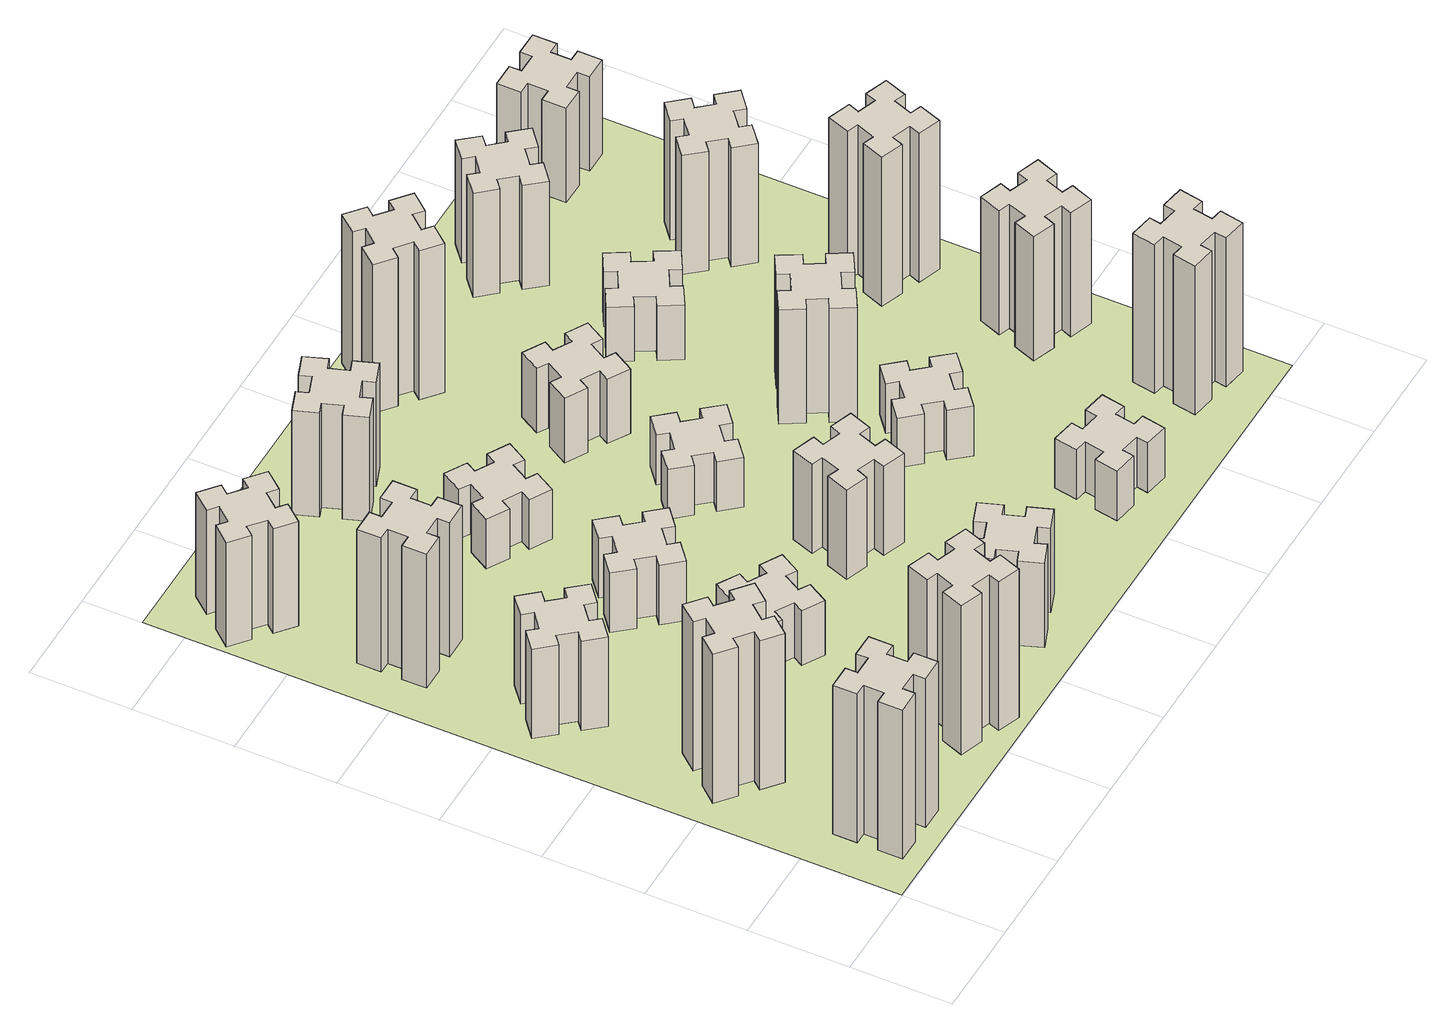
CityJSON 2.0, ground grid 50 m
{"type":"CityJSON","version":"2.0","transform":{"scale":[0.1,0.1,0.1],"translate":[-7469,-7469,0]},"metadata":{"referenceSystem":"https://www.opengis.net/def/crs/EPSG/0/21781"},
"CityObjects":{
"building1":{"type":"Building","attributes":{"class":"1000","function":"1000","usage":"1000","yearOfConstruction":2016,"roofType":"1000","measuredHeight":90,"storeysAboveGround":30,"storeysBelowGround":0},"geometry":[{"type":"Solid","lod":"1","boundaries":[[[[0,1,2,3,4,5,6,7,8,9,10,11,12,13,14,15,16,17,18,19]],[[17,16,20,21]],[[16,15,22,20]],[[15,14,23,22]],[[14,13,24,23]],[[13,12,25,24]],[[12,11,26,25]],[[11,10,27,26]],[[10,9,28,27]],[[9,8,29,28]],[[8,7,30,29]],[[7,6,31,30]],[[6,5,32,31]],[[5,4,33,32]],[[4,3,34,33]],[[3,2,35,34]],[[2,1,36,35]],[[1,0,37,36]],[[0,19,38,37]],[[19,18,39,38]],[[18,17,21,39]],[[24,25,26,27,28,29,30,31,32,33,34,35,36,37,38,39,21,20,22,23]]]]}]},
"building2":{"type":"Building","attributes":{"class":"1000","function":"1000","usage":"1000","yearOfConstruction":2016,"roofType":"1000","measuredHeight":90,"storeysAboveGround":30,"storeysBelowGround":0},"geometry":[{"type":"Solid","lod":"1","boundaries":[[[[40,41,42,43,44,45,46,47,48,49,50,51,52,53,54,55,56,57,58,59]],[[57,56,60,61]],[[56,55,62,60]],[[55,54,63,62]],[[54,53,64,63]],[[53,52,65,64]],[[52,51,66,65]],[[51,50,67,66]],[[50,49,68,67]],[[49,48,69,68]],[[48,47,70,69]],[[47,46,71,70]],[[46,45,72,71]],[[45,44,73,72]],[[44,43,74,73]],[[43,42,75,74]],[[42,41,76,75]],[[41,40,77,76]],[[40,59,78,77]],[[59,58,79,78]],[[58,57,61,79]],[[64,65,66,67,68,69,70,71,72,73,74,75,76,77,78,79,61,60,62,63]]]]}]},
"building3":{"type":"Building","attributes":{"class":"1000","function":"1000","usage":"1000","yearOfConstruction":2016,"roofType":"1000","measuredHeight":54,"storeysAboveGround":30,"storeysBelowGround":0},"geometry":[{"type":"Solid","lod":"1","boundaries":[[[[80,81,82,83,84,85,86,87,88,89,90,91,92,93,94,95,96,97,98,99]],[[97,96,100,101]],[[96,95,102,100]],[[95,94,103,102]],[[94,93,104,103]],[[93,92,105,104]],[[92,91,106,105]],[[91,90,107,106]],[[90,89,108,107]],[[89,88,109,108]],[[88,87,110,109]],[[87,86,111,110]],[[86,85,112,111]],[[85,84,113,112]],[[84,83,114,113]],[[83,82,115,114]],[[82,81,116,115]],[[81,80,117,116]],[[80,99,118,117]],[[99,98,119,118]],[[98,97,101,119]],[[104,105,106,107,108,109,110,111,112,113,114,115,116,117,118,119,101,100,102,103]]]]}]},
"building4":{"type":"Building","attributes":{"class":"1000","function":"1000","usage":"1000","yearOfConstruction":2016,"roofType":"1000","measuredHeight":81,"storeysAboveGround":30,"storeysBelowGround":0},"geometry":[{"type":"Solid","lod":"1","boundaries":[[[[120,121,122,123,124,125,126,127,128,129,130,131,132,133,134,135,136,137,138,139]],[[137,136,140,141]],[[136,135,142,140]],[[135,134,143,142]],[[134,133,144,143]],[[133,132,145,144]],[[132,131,146,145]],[[131,130,147,146]],[[130,129,148,147]],[[129,128,149,148]],[[128,127,150,149]],[[127,126,151,150]],[[126,125,152,151]],[[125,124,153,152]],[[124,123,154,153]],[[123,122,155,154]],[[122,121,156,155]],[[121,120,157,156]],[[120,139,158,157]],[[139,138,159,158]],[[138,137,141,159]],[[144,145,146,147,148,149,150,151,152,153,154,155,156,157,158,159,141,140,142,143]]]]}]},
"building5":{"type":"Building","attributes":{"class":"1000","function":"1000","usage":"1000","yearOfConstruction":2016,"roofType":"1000","measuredHeight":90,"storeysAboveGround":30,"storeysBelowGround":0},"geometry":[{"type":"Solid","lod":"1","boundaries":[[[[160,161,162,163,164,165,166,167,168,169,170,171,172,173,174,175,176,177,178,179]],[[177,176,180,181]],[[176,175,182,180]],[[175,174,183,182]],[[174,173,184,183]],[[173,172,185,184]],[[172,171,186,185]],[[171,170,187,186]],[[170,169,188,187]],[[169,168,189,188]],[[168,167,190,189]],[[167,166,191,190]],[[166,165,192,191]],[[165,164,193,192]],[[164,163,194,193]],[[163,162,195,194]],[[162,161,196,195]],[[161,160,197,196]],[[160,179,198,197]],[[179,178,199,198]],[[178,177,181,199]],[[184,185,186,187,188,189,190,191,192,193,194,195,196,197,198,199,181,180,182,183]]]]}]},
"building6":{"type":"Building","attributes":{"class":"1000","function":"1000","usage":"1000","yearOfConstruction":2016,"roofType":"1000","measuredHeight":63,"storeysAboveGround":30,"storeysBelowGround":0},"geometry":[{"type":"Solid","lod":"1","boundaries":[[[[200,201,202,203,204,205,206,207,208,209,210,211,212,213,214,215,216,217,218,219]],[[217,216,220,221]],[[216,215,222,220]],[[215,214,223,222]],[[214,213,224,223]],[[213,212,225,224]],[[212,211,226,225]],[[211,210,227,226]],[[210,209,228,227]],[[209,208,229,228]],[[208,207,230,229]],[[207,206,231,230]],[[206,205,232,231]],[[205,204,233,232]],[[204,203,234,233]],[[203,202,235,234]],[[202,201,236,235]],[[201,200,237,236]],[[200,219,238,237]],[[219,218,239,238]],[[218,217,221,239]],[[224,225,226,227,228,229,230,231,232,233,234,235,236,237,238,239,221,220,222,223]]]]}]},
"building7":{"type":"Building","attributes":{"class":"1000","function":"1000","usage":"1000","yearOfConstruction":2016,"roofType":"1000","measuredHeight":33,"storeysAboveGround":30,"storeysBelowGround":0},"geometry":[{"type":"Solid","lod":"1","boundaries":[[[[240,241,242,243,244,245,246,247,248,249,250,251,252,253,254,255,256,257,258,259]],[[257,256,260,261]],[[256,255,262,260]],[[255,254,263,262]],[[254,253,264,263]],[[253,252,265,264]],[[252,251,266,265]],[[251,250,267,266]],[[250,249,268,267]],[[249,248,269,268]],[[248,247,270,269]],[[247,246,271,270]],[[246,245,272,271]],[[245,244,273,272]],[[244,243,274,273]],[[243,242,275,274]],[[242,241,276,275]],[[241,240,277,276]],[[240,259,278,277]],[[259,258,279,278]],[[258,257,261,279]],[[264,265,266,267,268,269,270,271,272,273,274,275,276,277,278,279,261,260,262,263]]]]}]},
"building8":{"type":"Building","attributes":{"class":"1000","function":"1000","usage":"1000","yearOfConstruction":2016,"roofType":"1000","measuredHeight":36,"storeysAboveGround":30,"storeysBelowGround":0},"geometry":[{"type":"Solid","lod":"1","boundaries":[[[[280,281,282,283,284,285,286,287,288,289,290,291,292,293,294,295,296,297,298,299]],[[297,296,300,301]],[[296,295,302,300]],[[295,294,303,302]],[[294,293,304,303]],[[293,292,305,304]],[[292,291,306,305]],[[291,290,307,306]],[[290,289,308,307]],[[289,288,309,308]],[[288,287,310,309]],[[287,286,311,310]],[[286,285,312,311]],[[285,284,313,312]],[[284,283,314,313]],[[283,282,315,314]],[[282,281,316,315]],[[281,280,317,316]],[[280,299,318,317]],[[299,298,319,318]],[[298,297,301,319]],[[304,305,306,307,308,309,310,311,312,313,314,315,316,317,318,319,301,300,302,303]]]]}]},
"building9":{"type":"Building","attributes":{"class":"1000","function":"1000","usage":"1000","yearOfConstruction":2016,"roofType":"1000","measuredHeight":51,"storeysAboveGround":30,"storeysBelowGround":0},"geometry":[{"type":"Solid","lod":"1","boundaries":[[[[320,321,322,323,324,325,326,327,328,329,330,331,332,333,334,335,336,337,338,339]],[[337,336,340,341]],[[336,335,342,340]],[[335,334,343,342]],[[334,333,344,343]],[[333,332,345,344]],[[332,331,346,345]],[[331,330,347,346]],[[330,329,348,347]],[[329,328,349,348]],[[328,327,350,349]],[[327,326,351,350]],[[326,325,352,351]],[[325,324,353,352]],[[324,323,354,353]],[[323,322,355,354]],[[322,321,356,355]],[[321,320,357,356]],[[320,339,358,357]],[[339,338,359,358]],[[338,337,341,359]],[[344,345,346,347,348,349,350,351,352,353,354,355,356,357,358,359,341,340,342,343]]]]}]},
"building10":{"type":"Building","attributes":{"class":"1000","function":"1000","usage":"1000","yearOfConstruction":2016,"roofType":"1000","measuredHeight":30,"storeysAboveGround":30,"storeysBelowGround":0},"geometry":[{"type":"Solid","lod":"1","boundaries":[[[[360,361,362,363,364,365,366,367,368,369,370,371,372,373,374,375,376,377,378,379]],[[377,376,380,381]],[[376,375,382,380]],[[375,374,383,382]],[[374,373,384,383]],[[373,372,385,384]],[[372,371,386,385]],[[371,370,387,386]],[[370,369,388,387]],[[369,368,389,388]],[[368,367,390,389]],[[367,366,391,390]],[[366,365,392,391]],[[365,364,393,392]],[[364,363,394,393]],[[363,362,395,394]],[[362,361,396,395]],[[361,360,397,396]],[[360,379,398,397]],[[379,378,399,398]],[[378,377,381,399]],[[384,385,386,387,388,389,390,391,392,393,394,395,396,397,398,399,381,380,382,383]]]]}]},
"building11":{"type":"Building","attributes":{"class":"1000","function":"1000","usage":"1000","yearOfConstruction":2016,"roofType":"1000","measuredHeight":63,"storeysAboveGround":30,"storeysBelowGround":0},"geometry":[{"type":"Solid","lod":"1","boundaries":[[[[400,401,402,403,404,405,406,407,408,409,410,411,412,413,414,415,416,417,418,419]],[[417,416,420,421]],[[416,415,422,420]],[[415,414,423,422]],[[414,413,424,423]],[[413,412,425,424]],[[412,411,426,425]],[[411,410,427,426]],[[410,409,428,427]],[[409,408,429,428]],[[408,407,430,429]],[[407,406,431,430]],[[406,405,432,431]],[[405,404,433,432]],[[404,403,434,433]],[[403,402,435,434]],[[402,401,436,435]],[[401,400,437,436]],[[400,419,438,437]],[[419,418,439,438]],[[418,417,421,439]],[[424,425,426,427,428,429,430,431,432,433,434,435,436,437,438,439,421,420,422,423]]]]}]},
"building12":{"type":"Building","attributes":{"class":"1000","function":"1000","usage":"1000","yearOfConstruction":2016,"roofType":"1000","measuredHeight":54,"storeysAboveGround":30,"storeysBelowGround":0},"geometry":[{"type":"Solid","lod":"1","boundaries":[[[[440,441,442,443,444,445,446,447,448,449,450,451,452,453,454,455,456,457,458,459]],[[457,456,460,461]],[[456,455,462,460]],[[455,454,463,462]],[[454,453,464,463]],[[453,452,465,464]],[[452,451,466,465]],[[451,450,467,466]],[[450,449,468,467]],[[449,448,469,468]],[[448,447,470,469]],[[447,446,471,470]],[[446,445,472,471]],[[445,444,473,472]],[[444,443,474,473]],[[443,442,475,474]],[[442,441,476,475]],[[441,440,477,476]],[[440,459,478,477]],[[459,458,479,478]],[[458,457,461,479]],[[464,465,466,467,468,469,470,471,472,473,474,475,476,477,478,479,461,460,462,463]]]]}]},
"building13":{"type":"Building","attributes":{"class":"1000","function":"1000","usage":"1000","yearOfConstruction":2016,"roofType":"1000","measuredHeight":30,"storeysAboveGround":30,"storeysBelowGround":0},"geometry":[{"type":"Solid","lod":"1","boundaries":[[[[480,481,482,483,484,485,486,487,488,489,490,491,492,493,494,495,496,497,498,499]],[[497,496,500,501]],[[496,495,502,500]],[[495,494,503,502]],[[494,493,504,503]],[[493,492,505,504]],[[492,491,506,505]],[[491,490,507,506]],[[490,489,508,507]],[[489,488,509,508]],[[488,487,510,509]],[[487,486,511,510]],[[486,485,512,511]],[[485,484,513,512]],[[484,483,514,513]],[[483,482,515,514]],[[482,481,516,515]],[[481,480,517,516]],[[480,499,518,517]],[[499,498,519,518]],[[498,497,501,519]],[[504,505,506,507,508,509,510,511,512,513,514,515,516,517,518,519,501,500,502,503]]]]}]},
"building14":{"type":"Building","attributes":{"class":"1000","function":"1000","usage":"1000","yearOfConstruction":2016,"roofType":"1000","measuredHeight":39,"storeysAboveGround":30,"storeysBelowGround":0},"geometry":[{"type":"Solid","lod":"1","boundaries":[[[[520,521,522,523,524,525,526,527,528,529,530,531,532,533,534,535,536,537,538,539]],[[537,536,540,541]],[[536,535,542,540]],[[535,534,543,542]],[[534,533,544,543]],[[533,532,545,544]],[[532,531,546,545]],[[531,530,547,546]],[[530,529,548,547]],[[529,528,549,548]],[[528,527,550,549]],[[527,526,551,550]],[[526,525,552,551]],[[525,524,553,552]],[[524,523,554,553]],[[523,522,555,554]],[[522,521,556,555]],[[521,520,557,556]],[[520,539,558,557]],[[539,538,559,558]],[[538,537,541,559]],[[544,545,546,547,548,549,550,551,552,553,554,555,556,557,558,559,541,540,542,543]]]]}]},
"building15":{"type":"Building","attributes":{"class":"1000","function":"1000","usage":"1000","yearOfConstruction":2016,"roofType":"1000","measuredHeight":30,"storeysAboveGround":30,"storeysBelowGround":0},"geometry":[{"type":"Solid","lod":"1","boundaries":[[[[560,561,562,563,564,565,566,567,568,569,570,571,572,573,574,575,576,577,578,579]],[[577,576,580,581]],[[576,575,582,580]],[[575,574,583,582]],[[574,573,584,583]],[[573,572,585,584]],[[572,571,586,585]],[[571,570,587,586]],[[570,569,588,587]],[[569,568,589,588]],[[568,567,590,589]],[[567,566,591,590]],[[566,565,592,591]],[[565,564,593,592]],[[564,563,594,593]],[[563,562,595,594]],[[562,561,596,595]],[[561,560,597,596]],[[560,579,598,597]],[[579,578,599,598]],[[578,577,581,599]],[[584,585,586,587,588,589,590,591,592,593,594,595,596,597,598,599,581,580,582,583]]]]}]},
"building16":{"type":"Building","attributes":{"class":"1000","function":"1000","usage":"1000","yearOfConstruction":2016,"roofType":"1000","measuredHeight":90,"storeysAboveGround":30,"storeysBelowGround":0},"geometry":[{"type":"Solid","lod":"1","boundaries":[[[[600,601,602,603,604,605,606,607,608,609,610,611,612,613,614,615,616,617,618,619]],[[617,616,620,621]],[[616,615,622,620]],[[615,614,623,622]],[[614,613,624,623]],[[613,612,625,624]],[[612,611,626,625]],[[611,610,627,626]],[[610,609,628,627]],[[609,608,629,628]],[[608,607,630,629]],[[607,606,631,630]],[[606,605,632,631]],[[605,604,633,632]],[[604,603,634,633]],[[603,602,635,634]],[[602,601,636,635]],[[601,600,637,636]],[[600,619,638,637]],[[619,618,639,638]],[[618,617,621,639]],[[624,625,626,627,628,629,630,631,632,633,634,635,636,637,638,639,621,620,622,623]]]]}]},
"building17":{"type":"Building","attributes":{"class":"1000","function":"1000","usage":"1000","yearOfConstruction":2016,"roofType":"1000","measuredHeight":30,"storeysAboveGround":30,"storeysBelowGround":0},"geometry":[{"type":"Solid","lod":"1","boundaries":[[[[640,641,642,643,644,645,646,647,648,649,650,651,652,653,654,655,656,657,658,659]],[[657,656,660,661]],[[656,655,662,660]],[[655,654,663,662]],[[654,653,664,663]],[[653,652,665,664]],[[652,651,666,665]],[[651,650,667,666]],[[650,649,668,667]],[[649,648,669,668]],[[648,647,670,669]],[[647,646,671,670]],[[646,645,672,671]],[[645,644,673,672]],[[644,643,674,673]],[[643,642,675,674]],[[642,641,676,675]],[[641,640,677,676]],[[640,659,678,677]],[[659,658,679,678]],[[658,657,661,679]],[[664,665,666,667,668,669,670,671,672,673,674,675,676,677,678,679,661,660,662,663]]]]}]},
"building18":{"type":"Building","attributes":{"class":"1000","function":"1000","usage":"1000","yearOfConstruction":2016,"roofType":"1000","measuredHeight":69,"storeysAboveGround":30,"storeysBelowGround":0},"geometry":[{"type":"Solid","lod":"1","boundaries":[[[[680,681,682,683,684,685,686,687,688,689,690,691,692,693,694,695,696,697,698,699]],[[697,696,700,701]],[[696,695,702,700]],[[695,694,703,702]],[[694,693,704,703]],[[693,692,705,704]],[[692,691,706,705]],[[691,690,707,706]],[[690,689,708,707]],[[689,688,709,708]],[[688,687,710,709]],[[687,686,711,710]],[[686,685,712,711]],[[685,684,713,712]],[[684,683,714,713]],[[683,682,715,714]],[[682,681,716,715]],[[681,680,717,716]],[[680,699,718,717]],[[699,698,719,718]],[[698,697,701,719]],[[704,705,706,707,708,709,710,711,712,713,714,715,716,717,718,719,701,700,702,703]]]]}]},
"building19":{"type":"Building","attributes":{"class":"1000","function":"1000","usage":"1000","yearOfConstruction":2016,"roofType":"1000","measuredHeight":33,"storeysAboveGround":30,"storeysBelowGround":0},"geometry":[{"type":"Solid","lod":"1","boundaries":[[[[720,721,722,723,724,725,726,727,728,729,730,731,732,733,734,735,736,737,738,739]],[[737,736,740,741]],[[736,735,742,740]],[[735,734,743,742]],[[734,733,744,743]],[[733,732,745,744]],[[732,731,746,745]],[[731,730,747,746]],[[730,729,748,747]],[[729,728,749,748]],[[728,727,750,749]],[[727,726,751,750]],[[726,725,752,751]],[[725,724,753,752]],[[724,723,754,753]],[[723,722,755,754]],[[722,721,756,755]],[[721,720,757,756]],[[720,739,758,757]],[[739,738,759,758]],[[738,737,741,759]],[[744,745,746,747,748,749,750,751,752,753,754,755,756,757,758,759,741,740,742,743]]]]}]},
"building20":{"type":"Building","attributes":{"class":"1000","function":"1000","usage":"1000","yearOfConstruction":2016,"roofType":"1000","measuredHeight":90,"storeysAboveGround":30,"storeysBelowGround":0},"geometry":[{"type":"Solid","lod":"1","boundaries":[[[[760,761,762,763,764,765,766,767,768,769,770,771,772,773,774,775,776,777,778,779]],[[777,776,780,781]],[[776,775,782,780]],[[775,774,783,782]],[[774,773,784,783]],[[773,772,785,784]],[[772,771,786,785]],[[771,770,787,786]],[[770,769,788,787]],[[769,768,789,788]],[[768,767,790,789]],[[767,766,791,790]],[[766,765,792,791]],[[765,764,793,792]],[[764,763,794,793]],[[763,762,795,794]],[[762,761,796,795]],[[761,760,797,796]],[[760,779,798,797]],[[779,778,799,798]],[[778,777,781,799]],[[784,785,786,787,788,789,790,791,792,793,794,795,796,797,798,799,781,780,782,783]]]]}]},
"building21":{"type":"Building","attributes":{"class":"1000","function":"1000","usage":"1000","yearOfConstruction":2016,"roofType":"1000","measuredHeight":63,"storeysAboveGround":30,"storeysBelowGround":0},"geometry":[{"type":"Solid","lod":"1","boundaries":[[[[800,801,802,803,804,805,806,807,808,809,810,811,812,813,814,815,816,817,818,819]],[[817,816,820,821]],[[816,815,822,820]],[[815,814,823,822]],[[814,813,824,823]],[[813,812,825,824]],[[812,811,826,825]],[[811,810,827,826]],[[810,809,828,827]],[[809,808,829,828]],[[808,807,830,829]],[[807,806,831,830]],[[806,805,832,831]],[[805,804,833,832]],[[804,803,834,833]],[[803,802,835,834]],[[802,801,836,835]],[[801,800,837,836]],[[800,819,838,837]],[[819,818,839,838]],[[818,817,821,839]],[[824,825,826,827,828,829,830,831,832,833,834,835,836,837,838,839,821,820,822,823]]]]}]},
"building22":{"type":"Building","attributes":{"class":"1000","function":"1000","usage":"1000","yearOfConstruction":2016,"roofType":"1000","measuredHeight":75,"storeysAboveGround":30,"storeysBelowGround":0},"geometry":[{"type":"Solid","lod":"1","boundaries":[[[[840,841,842,843,844,845,846,847,848,849,850,851,852,853,854,855,856,857,858,859]],[[857,856,860,861]],[[856,855,862,860]],[[855,854,863,862]],[[854,853,864,863]],[[853,852,865,864]],[[852,851,866,865]],[[851,850,867,866]],[[850,849,868,867]],[[849,848,869,868]],[[848,847,870,869]],[[847,846,871,870]],[[846,845,872,871]],[[845,844,873,872]],[[844,843,874,873]],[[843,842,875,874]],[[842,841,876,875]],[[841,840,877,876]],[[840,859,878,877]],[[859,858,879,878]],[[858,857,861,879]],[[864,865,866,867,868,869,870,871,872,873,874,875,876,877,878,879,861,860,862,863]]]]}]},
"building23":{"type":"Building","attributes":{"class":"1000","function":"1000","usage":"1000","yearOfConstruction":2016,"roofType":"1000","measuredHeight":90,"storeysAboveGround":30,"storeysBelowGround":0},"geometry":[{"type":"Solid","lod":"1","boundaries":[[[[880,881,882,883,884,885,886,887,888,889,890,891,892,893,894,895,896,897,898,899]],[[897,896,900,901]],[[896,895,902,900]],[[895,894,903,902]],[[894,893,904,903]],[[893,892,905,904]],[[892,891,906,905]],[[891,890,907,906]],[[890,889,908,907]],[[889,888,909,908]],[[888,887,910,909]],[[887,886,911,910]],[[886,885,912,911]],[[885,884,913,912]],[[884,883,914,913]],[[883,882,915,914]],[[882,881,916,915]],[[881,880,917,916]],[[880,899,918,917]],[[899,898,919,918]],[[898,897,901,919]],[[904,905,906,907,908,909,910,911,912,913,914,915,916,917,918,919,901,900,902,903]]]]}]},
"building24":{"type":"Building","attributes":{"class":"1000","function":"1000","usage":"1000","yearOfConstruction":2016,"roofType":"1000","measuredHeight":72,"storeysAboveGround":30,"storeysBelowGround":0},"geometry":[{"type":"Solid","lod":"1","boundaries":[[[[920,921,922,923,924,925,926,927,928,929,930,931,932,933,934,935,936,937,938,939]],[[937,936,940,941]],[[936,935,942,940]],[[935,934,943,942]],[[934,933,944,943]],[[933,932,945,944]],[[932,931,946,945]],[[931,930,947,946]],[[930,929,948,947]],[[929,928,949,948]],[[928,927,950,949]],[[927,926,951,950]],[[926,925,952,951]],[[925,924,953,952]],[[924,923,954,953]],[[923,922,955,954]],[[922,921,956,955]],[[921,920,957,956]],[[920,939,958,957]],[[939,938,959,958]],[[938,937,941,959]],[[944,945,946,947,948,949,950,951,952,953,954,955,956,957,958,959,941,940,942,943]]]]}]},
"building25":{"type":"Building","attributes":{"class":"1000","function":"1000","usage":"1000","yearOfConstruction":2016,"roofType":"1000","measuredHeight":57,"storeysAboveGround":30,"storeysBelowGround":0},"geometry":[{"type":"Solid","lod":"1","boundaries":[[[[960,961,962,963,964,965,966,967,968,969,970,971,972,973,974,975,976,977,978,979]],[[977,976,980,981]],[[976,975,982,980]],[[975,974,983,982]],[[974,973,984,983]],[[973,972,985,984]],[[972,971,986,985]],[[971,970,987,986]],[[970,969,988,987]],[[969,968,989,988]],[[968,967,990,989]],[[967,966,991,990]],[[966,965,992,991]],[[965,964,993,992]],[[964,963,994,993]],[[963,962,995,994]],[[962,961,996,995]],[[961,960,997,996]],[[960,979,998,997]],[[979,978,999,998]],[[978,977,981,999]],[[984,985,986,987,988,989,990,991,992,993,994,995,996,997,998,999,981,980,982,983]]]]}]},
"landuse1":{"type":"LandUse","attributes":{"name":"plot1","function":"1010"},"geometry":[{"type":"MultiSurface","lod":"1","boundaries":[[[1000,1001,1002,1003]]]}]}
},
"vertices":[
[265,325,0],[265,225,0],[205,225,0],[205,105,0],[325,105,0],[325,165,0],[425,165,0],[425,105,0],[545,105,0],[545,225,0],[485,225,0],[485,325,0],[545,325,0],[545,445,0],[425,445,0],[425,385,0],[325,385,0],[325,445,0],[205,445,0],[205,325,0],[325,385,900],[325,445,900],[425,385,900],[425,445,900],[545,445,900],[545,325,900],[485,325,900],[485,225,900],[545,225,900],[545,105,900],[425,105,900],[425,165,900],[325,165,900],[325,105,900],[205,105,900],[205,225,900],[265,225,900],[265,325,900],[205,325,900],[205,445,900],
[484,1067,0],[408,1132,0],[446,1178,0],[354,1255,0],[277,1163,0],[323,1124,0],[259,1048,0],[213,1086,0],[136,994,0],[228,917,0],[266,963,0],[343,899,0],[304,853,0],[396,776,0],[473,868,0],[427,906,0],[492,983,0],[538,944,0],[615,1036,0],[523,1113,0],[492,983,900],[538,944,900],[427,906,900],[473,868,900],[396,776,900],[304,853,900],[343,899,900],[266,963,900],[228,917,900],[136,994,900],[213,1086,900],[259,1048,900],[323,1124,900],[277,1163,900],[354,1255,900],[446,1178,900],[408,1132,900],[484,1067,900],[523,1113,900],[615,1036,900],
[492,1888,0],[427,1964,0],[473,2003,0],[396,2095,0],[304,2018,0],[343,1972,0],[266,1907,0],[228,1953,0],[136,1876,0],[213,1784,0],[259,1823,0],[323,1746,0],[277,1708,0],[354,1616,0],[446,1693,0],[408,1739,0],[484,1803,0],[523,1757,0],[615,1834,0],[538,1926,0],[484,1803,540],[523,1757,540],[408,1739,540],[446,1693,540],[354,1616,540],[277,1708,540],[323,1746,540],[259,1823,540],[213,1784,540],[136,1876,540],[228,1953,540],[266,1907,540],[343,1972,540],[304,2018,540],[396,2095,540],[473,2003,540],[427,1964,540],[492,1888,540],[538,1926,540],[615,1834,540],
[485,2545,0],[485,2645,0],[545,2645,0],[545,2765,0],[425,2765,0],[425,2705,0],[325,2705,0],[325,2765,0],[205,2765,0],[205,2645,0],[265,2645,0],[265,2545,0],[205,2545,0],[205,2425,0],[325,2425,0],[325,2485,0],[425,2485,0],[425,2425,0],[545,2425,0],[545,2545,0],[425,2485,810],[425,2425,810],[325,2485,810],[325,2425,810],[205,2425,810],[205,2545,810],[265,2545,810],[265,2645,810],[205,2645,810],[205,2765,810],[325,2765,810],[325,2705,810],[425,2705,810],[425,2765,810],[545,2765,810],[545,2645,810],[485,2645,810],[485,2545,810],[545,2545,810],[545,2425,810],
[1029,360,0],[995,266,0],[939,287,0],[897,174,0],[1010,133,0],[1031,189,0],[1125,155,0],[1104,99,0],[1217,57,0],[1258,170,0],[1202,191,0],[1236,285,0],[1292,264,0],[1333,377,0],[1220,418,0],[1200,362,0],[1106,396,0],[1127,452,0],[1014,493,0],[973,380,0],[1106,396,900],[1127,452,900],[1200,362,900],[1220,418,900],[1333,377,900],[1292,264,900],[1236,285,900],[1202,191,900],[1258,170,900],[1217,57,900],[1104,99,900],[1125,155,900],[1031,189,900],[1010,133,900],[897,174,900],[939,287,900],[995,266,900],[1029,360,900],[973,380,900],[1014,493,900],
[384,3387,0],[308,3452,0],[346,3498,0],[254,3575,0],[177,3483,0],[223,3444,0],[159,3368,0],[113,3406,0],[36,3314,0],[128,3237,0],[166,3283,0],[243,3219,0],[204,3173,0],[296,3096,0],[373,3188,0],[327,3226,0],[392,3303,0],[438,3264,0],[515,3356,0],[423,3433,0],[392,3303,630],[438,3264,630],[327,3226,630],[373,3188,630],[296,3096,630],[204,3173,630],[243,3219,630],[166,3283,630],[128,3237,630],[36,3314,630],[113,3406,630],[159,3368,630],[223,3444,630],[177,3483,630],[254,3575,630],[346,3498,630],[308,3452,630],[384,3387,630],[423,3433,630],[515,3356,630],
[1186,1117,0],[1236,1204,0],[1288,1174,0],[1348,1278,0],[1244,1338,0],[1214,1286,0],[1127,1336,0],[1157,1388,0],[1053,1448,0],[993,1344,0],[1045,1314,0],[995,1227,0],[943,1257,0],[883,1153,0],[987,1093,0],[1017,1145,0],[1104,1095,0],[1074,1043,0],[1178,983,0],[1238,1087,0],[1104,1095,330],[1074,1043,330],[1017,1145,330],[987,1093,330],[883,1153,330],[943,1257,330],[995,1227,330],[1045,1314,330],[993,1344,330],[1053,1448,330],[1157,1388,330],[1127,1336,330],[1214,1286,330],[1244,1338,330],[1348,1278,330],[1288,1174,330],[1236,1204,330],[1186,1117,330],[1238,1087,330],[1178,983,330],
[1083,1972,0],[1006,1907,0],[968,1953,0],[876,1876,0],[953,1784,0],[999,1823,0],[1063,1746,0],[1017,1708,0],[1094,1616,0],[1186,1693,0],[1148,1739,0],[1224,1803,0],[1263,1757,0],[1355,1834,0],[1278,1926,0],[1232,1888,0],[1167,1964,0],[1213,2003,0],[1136,2095,0],[1044,2018,0],[1167,1964,360],[1213,2003,360],[1232,1888,360],[1278,1926,360],[1355,1834,360],[1263,1757,360],[1224,1803,360],[1148,1739,360],[1186,1693,360],[1094,1616,360],[1017,1708,360],[1063,1746,360],[999,1823,360],[953,1784,360],[876,1876,360],[968,1953,360],[1006,1907,360],[1083,1972,360],[1044,2018,360],[1136,2095,360],
[1765,496,0],[1671,462,0],[1650,518,0],[1537,477,0],[1579,364,0],[1635,385,0],[1669,291,0],[1613,270,0],[1654,157,0],[1767,199,0],[1746,255,0],[1840,289,0],[1860,233,0],[1973,274,0],[1932,387,0],[1876,366,0],[1842,460,0],[1898,480,0],[1857,593,0],[1744,552,0],[1842,460,510],[1898,480,510],[1876,366,510],[1932,387,510],[1973,274,510],[1860,233,510],[1840,289,510],[1746,255,510],[1767,199,510],[1654,157,510],[1613,270,510],[1669,291,510],[1635,385,510],[1579,364,510],[1537,477,510],[1650,518,510],[1671,462,510],[1765,496,510],[1744,552,510],[1857,593,510],
[1314,2666,0],[1227,2716,0],[1257,2768,0],[1153,2828,0],[1093,2724,0],[1145,2694,0],[1095,2607,0],[1043,2637,0],[983,2533,0],[1087,2473,0],[1117,2525,0],[1204,2475,0],[1174,2423,0],[1278,2363,0],[1338,2467,0],[1286,2497,0],[1336,2584,0],[1388,2554,0],[1448,2658,0],[1344,2718,0],[1336,2584,300],[1388,2554,300],[1286,2497,300],[1338,2467,300],[1278,2363,300],[1174,2423,300],[1204,2475,300],[1117,2525,300],[1087,2473,300],[983,2533,300],[1043,2637,300],[1095,2607,300],[1145,2694,300],[1093,2724,300],[1153,2828,300],[1257,2768,300],[1227,2716,300],[1314,2666,300],[1344,2718,300],[1448,2658,300],
[995,3345,0],[1029,3251,0],[973,3230,0],[1014,3117,0],[1127,3159,0],[1106,3215,0],[1200,3249,0],[1220,3193,0],[1333,3234,0],[1292,3347,0],[1236,3326,0],[1202,3420,0],[1258,3440,0],[1217,3553,0],[1104,3512,0],[1125,3456,0],[1031,3422,0],[1010,3478,0],[897,3437,0],[939,3324,0],[1031,3422,630],[1010,3478,630],[1125,3456,630],[1104,3512,630],[1217,3553,630],[1258,3440,630],[1202,3420,630],[1236,3326,630],[1292,3347,630],[1333,3234,630],[1220,3193,630],[1200,3249,630],[1106,3215,630],[1127,3159,630],[1014,3117,630],[973,3230,630],[1029,3251,630],[995,3345,630],[939,3324,630],[897,3437,630],
[1769,1300,0],[1735,1206,0],[1679,1227,0],[1637,1114,0],[1750,1073,0],[1771,1129,0],[1865,1095,0],[1844,1039,0],[1957,997,0],[1998,1110,0],[1942,1131,0],[1976,1225,0],[2032,1204,0],[2073,1317,0],[1960,1358,0],[1940,1302,0],[1846,1336,0],[1867,1392,0],[1754,1433,0],[1713,1320,0],[1846,1336,540],[1867,1392,540],[1940,1302,540],[1960,1358,540],[2073,1317,540],[2032,1204,540],[1976,1225,540],[1942,1131,540],[1998,1110,540],[1957,997,540],[1844,1039,540],[1865,1095,540],[1771,1129,540],[1750,1073,540],[1637,1114,540],[1679,1227,540],[1735,1206,540],[1769,1300,540],[1713,1320,540],[1754,1433,540],
[1972,1988,0],[1907,2064,0],[1953,2103,0],[1876,2195,0],[1784,2118,0],[1823,2072,0],[1746,2007,0],[1708,2053,0],[1616,1976,0],[1693,1884,0],[1739,1923,0],[1803,1846,0],[1757,1808,0],[1834,1716,0],[1926,1793,0],[1888,1839,0],[1964,1903,0],[2003,1857,0],[2095,1934,0],[2018,2026,0],[1964,1903,300],[2003,1857,300],[1888,1839,300],[1926,1793,300],[1834,1716,300],[1757,1808,300],[1803,1846,300],[1739,1923,300],[1693,1884,300],[1616,1976,300],[1708,2053,300],[1746,2007,300],[1823,2072,300],[1784,2118,300],[1876,2195,300],[1953,2103,300],[1907,2064,300],[1972,1988,300],[2018,2026,300],[2095,1934,300],
[2026,2497,0],[2076,2584,0],[2128,2554,0],[2188,2658,0],[2084,2718,0],[2054,2666,0],[1967,2716,0],[1997,2768,0],[1893,2828,0],[1833,2724,0],[1885,2694,0],[1835,2607,0],[1783,2637,0],[1723,2533,0],[1827,2473,0],[1857,2525,0],[1944,2475,0],[1914,2423,0],[2018,2363,0],[2078,2467,0],[1944,2475,390],[1914,2423,390],[1857,2525,390],[1827,2473,390],[1723,2533,390],[1783,2637,390],[1835,2607,390],[1885,2694,390],[1833,2724,390],[1893,2828,390],[1997,2768,390],[1967,2716,390],[2054,2666,390],[2084,2718,390],[2188,2658,390],[2128,2554,390],[2076,2584,390],[2026,2497,390],[2078,2467,390],[2018,2363,390],
[2596,444,0],[2578,345,0],[2519,356,0],[2498,237,0],[2617,217,0],[2627,276,0],[2725,258,0],[2715,199,0],[2833,178,0],[2854,297,0],[2795,307,0],[2812,405,0],[2871,395,0],[2892,513,0],[2774,534,0],[2764,475,0],[2665,492,0],[2676,551,0],[2557,572,0],[2537,454,0],[2665,492,300],[2676,551,300],[2764,475,300],[2774,534,300],[2892,513,300],[2871,395,300],[2812,405,300],[2795,307,300],[2854,297,300],[2833,178,300],[2715,199,300],[2725,258,300],[2627,276,300],[2617,217,300],[2498,237,300],[2519,356,300],[2578,345,300],[2596,444,300],[2537,454,300],[2557,572,300],
[1746,3383,0],[1823,3319,0],[1784,3273,0],[1876,3196,0],[1953,3288,0],[1907,3326,0],[1972,3403,0],[2018,3364,0],[2095,3456,0],[2003,3533,0],[1964,3487,0],[1888,3552,0],[1926,3598,0],[1834,3675,0],[1757,3583,0],[1803,3544,0],[1739,3468,0],[1693,3506,0],[1616,3414,0],[1708,3337,0],[1739,3468,900],[1693,3506,900],[1803,3544,900],[1757,3583,900],[1834,3675,900],[1926,3598,900],[1888,3552,900],[1964,3487,900],[2003,3533,900],[2095,3456,900],[2018,3364,900],[1972,3403,900],[1907,3326,900],[1953,3288,900],[1876,3196,900],[1784,3273,900],[1823,3319,900],[1746,3383,900],[1708,3337,900],[1616,3414,900],
[2628,1099,0],[2704,1163,0],[2743,1117,0],[2835,1194,0],[2758,1286,0],[2712,1248,0],[2647,1324,0],[2693,1363,0],[2616,1455,0],[2524,1378,0],[2563,1332,0],[2486,1267,0],[2448,1313,0],[2356,1236,0],[2433,1144,0],[2479,1183,0],[2543,1106,0],[2497,1068,0],[2574,976,0],[2666,1053,0],[2543,1106,300],[2497,1068,300],[2479,1183,300],[2433,1144,300],[2356,1236,300],[2448,1313,300],[2486,1267,300],[2563,1332,300],[2524,1378,300],[2616,1455,300],[2693,1363,300],[2647,1324,300],[2712,1248,300],[2758,1286,300],[2835,1194,300],[2743,1117,300],[2704,1163,300],[2628,1099,300],[2666,1053,300],[2574,976,300],
[2475,1744,0],[2525,1657,0],[2473,1627,0],[2533,1523,0],[2637,1583,0],[2607,1635,0],[2694,1685,0],[2724,1633,0],[2828,1693,0],[2768,1797,0],[2716,1767,0],[2666,1854,0],[2718,1884,0],[2658,1988,0],[2554,1928,0],[2584,1876,0],[2497,1826,0],[2467,1878,0],[2363,1818,0],[2423,1714,0],[2497,1826,690],[2467,1878,690],[2584,1876,690],[2554,1928,690],[2658,1988,690],[2718,1884,690],[2666,1854,690],[2716,1767,690],[2768,1797,690],[2828,1693,690],[2724,1633,690],[2694,1685,690],[2607,1635,690],[2637,1583,690],[2533,1523,690],[2473,1627,690],[2525,1657,690],[2475,1744,690],[2423,1714,690],[2363,1818,690],
[2475,2584,0],[2525,2497,0],[2473,2467,0],[2533,2363,0],[2637,2423,0],[2607,2475,0],[2694,2525,0],[2724,2473,0],[2828,2533,0],[2768,2637,0],[2716,2607,0],[2666,2694,0],[2718,2724,0],[2658,2828,0],[2554,2768,0],[2584,2716,0],[2497,2666,0],[2467,2718,0],[2363,2658,0],[2423,2554,0],[2497,2666,330],[2467,2718,330],[2584,2716,330],[2554,2768,330],[2658,2828,330],[2718,2724,330],[2666,2694,330],[2716,2607,330],[2768,2637,330],[2828,2533,330],[2724,2473,330],[2694,2525,330],[2607,2475,330],[2637,2423,330],[2533,2363,330],[2473,2467,330],[2525,2497,330],[2475,2584,330],[2423,2554,330],[2363,2658,330],
[3504,475,0],[3405,492,0],[3416,551,0],[3297,572,0],[3277,454,0],[3336,444,0],[3318,345,0],[3259,356,0],[3238,237,0],[3357,217,0],[3367,276,0],[3465,258,0],[3455,199,0],[3573,178,0],[3594,297,0],[3535,307,0],[3552,405,0],[3611,395,0],[3632,513,0],[3514,534,0],[3552,405,900],[3611,395,900],[3535,307,900],[3594,297,900],[3573,178,900],[3455,199,900],[3465,258,900],[3367,276,900],[3357,217,900],[3238,237,900],[3259,356,900],[3318,345,900],[3336,444,900],[3277,454,900],[3297,572,900],[3416,551,900],[3405,492,900],[3504,475,900],[3514,534,900],[3632,513,900],
[2812,3368,0],[2747,3444,0],[2793,3483,0],[2716,3575,0],[2624,3498,0],[2663,3452,0],[2586,3387,0],[2548,3433,0],[2456,3356,0],[2533,3264,0],[2579,3303,0],[2643,3226,0],[2597,3188,0],[2674,3096,0],[2766,3173,0],[2728,3219,0],[2804,3283,0],[2843,3237,0],[2935,3314,0],[2858,3406,0],[2804,3283,630],[2843,3237,630],[2728,3219,630],[2766,3173,630],[2674,3096,630],[2597,3188,630],[2643,3226,630],[2579,3303,630],[2533,3264,630],[2456,3356,630],[2548,3433,630],[2586,3387,630],[2663,3452,630],[2624,3498,630],[2716,3575,630],[2793,3483,630],[2747,3444,630],[2812,3368,630],[2858,3406,630],[2935,3314,630],
[3351,1029,0],[3445,995,0],[3424,939,0],[3537,897,0],[3578,1010,0],[3522,1031,0],[3556,1125,0],[3612,1104,0],[3653,1217,0],[3540,1258,0],[3520,1202,0],[3426,1236,0],[3447,1292,0],[3334,1333,0],[3293,1220,0],[3349,1200,0],[3315,1106,0],[3259,1127,0],[3217,1014,0],[3330,973,0],[3315,1106,750],[3259,1127,750],[3349,1200,750],[3293,1220,750],[3334,1333,750],[3447,1292,750],[3426,1236,750],[3520,1202,750],[3540,1258,750],[3653,1217,750],[3612,1104,750],[3556,1125,750],[3522,1031,750],[3578,1010,750],[3537,897,750],[3424,939,750],[3445,995,750],[3351,1029,750],[3330,973,750],[3217,1014,750],
[3520,1942,0],[3426,1976,0],[3447,2032,0],[3334,2073,0],[3293,1960,0],[3349,1940,0],[3315,1846,0],[3259,1867,0],[3217,1754,0],[3330,1713,0],[3351,1769,0],[3445,1735,0],[3424,1679,0],[3537,1637,0],[3578,1750,0],[3522,1771,0],[3556,1865,0],[3612,1844,0],[3653,1957,0],[3540,1998,0],[3556,1865,900],[3612,1844,900],[3522,1771,900],[3578,1750,900],[3537,1637,900],[3424,1679,900],[3445,1735,900],[3351,1769,900],[3330,1713,900],[3217,1754,900],[3259,1867,900],[3315,1846,900],[3349,1940,900],[3293,1960,900],[3334,2073,900],[3447,2032,900],[3426,1976,900],[3520,1942,900],[3540,1998,900],[3653,1957,900],
[3119,2563,0],[3183,2486,0],[3137,2448,0],[3214,2356,0],[3306,2433,0],[3268,2479,0],[3344,2543,0],[3383,2497,0],[3475,2574,0],[3398,2666,0],[3352,2628,0],[3287,2704,0],[3333,2743,0],[3256,2835,0],[3164,2758,0],[3203,2712,0],[3126,2647,0],[3088,2693,0],[2996,2616,0],[3073,2524,0],[3126,2647,720],[3088,2693,720],[3203,2712,720],[3164,2758,720],[3256,2835,720],[3333,2743,720],[3287,2704,720],[3352,2628,720],[3398,2666,720],[3475,2574,720],[3383,2497,720],[3344,2543,720],[3268,2479,720],[3306,2433,720],[3214,2356,720],[3137,2448,720],[3183,2486,720],[3119,2563,720],[3073,2524,720],[2996,2616,720],
[3285,3325,0],[3385,3325,0],[3385,3265,0],[3505,3265,0],[3505,3385,0],[3445,3385,0],[3445,3485,0],[3505,3485,0],[3505,3605,0],[3385,3605,0],[3385,3545,0],[3285,3545,0],[3285,3605,0],[3165,3605,0],[3165,3485,0],[3225,3485,0],[3225,3385,0],[3165,3385,0],[3165,3265,0],[3285,3265,0],[3225,3385,570],[3165,3385,570],[3225,3485,570],[3165,3485,570],[3165,3605,570],[3285,3605,570],[3285,3545,570],[3385,3545,570],[3385,3605,570],[3505,3605,570],[3505,3485,570],[3445,3485,570],[3445,3385,570],[3505,3385,570],[3505,3265,570],[3385,3265,570],[3385,3325,570],[3285,3325,570],[3285,3265,570],[3165,3265,570],
[5,3705,0],[3705,3705,0],[3705,5,0],[5,5,0]
]}
